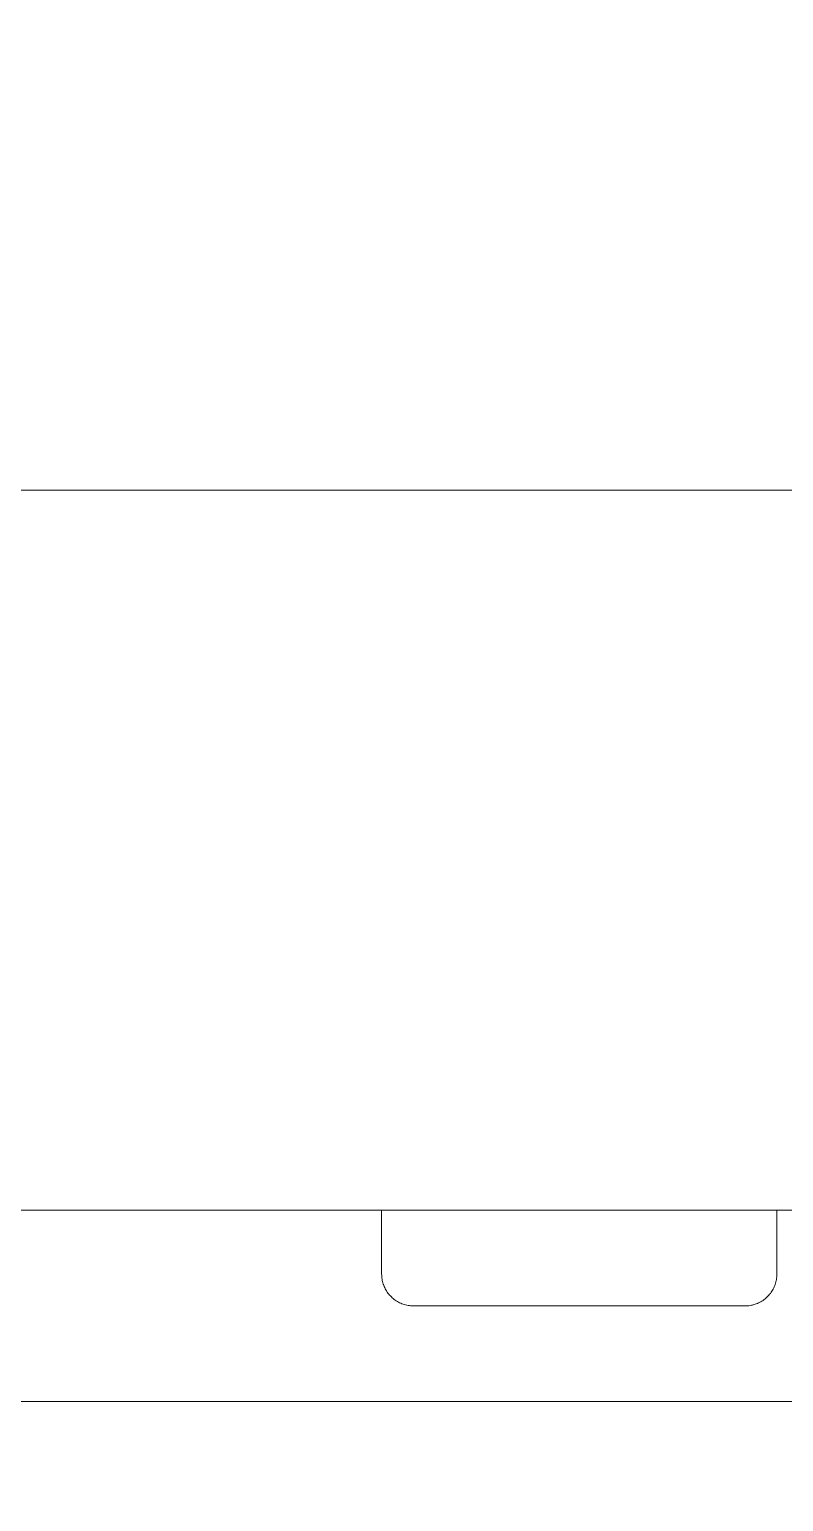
# Model space of a CAD drawing. Header units: metres. Extents: x 13415 to 21618, y 7657 to 10396.
# Drawn here: x 20248.573 to 20250.939, y 8014.333 to 8018.954 of the extents above; entities that cross this region are included whole.
import ezdxf

# ---------------------------------------------------------------- set-up
doc = ezdxf.new("R2010")
doc.units = ezdxf.units.M
doc.header["$LTSCALE"] = 0.2
doc.layers.add('02', color=2, linetype='Continuous')
doc.layers.add('A-GENM', color=2, linetype='Continuous', lineweight=9)

# ---------------------------------------------------------------- blocks, each defined once
blk = doc.blocks.new('chuv')
at = {"layer": 'A-GENM'}
for p, q in [((19980.007, 7552.5926), (19980.007, 7552.3926)), ((19980.007, 7552.5926), (19980.627, 7552.5926)), ((19980.627, 7552.5926), (19981.247, 7552.5926)), ((19981.247, 7552.3926), (19981.247, 7552.5926)), ((19982.5373, 7552.5926), (19981.2885, 7552.5926))]:
    blk.add_line(p, q, dxfattribs=at)
at = {"layer": 'A-GENM', "flags": 128}
for points in [[(19980.627, 7554.8526), (19979.8032, 7554.8526)], [(19979.581, 7554.8526), (19980.4046, 7554.8526), (19980.627, 7554.8526)], [(19980.627, 7554.8526), (19981.4507, 7554.8526), (19982.2732, 7554.8526), (19983.093, 7554.8526), (19983.9089, 7554.8526), (19984.7195, 7554.8526), (19985.5236, 7554.8526), (19986.3199, 7554.8526), (19987.107, 7554.8526), (19987.8838, 7554.8526), (19988.649, 7554.8526), (19989.4013, 7554.8526), (19990.1396, 7554.8526), (19990.8627, 7554.8526), (19991.5694, 7554.8526), (19992.2586, 7554.8526), (19992.9292, 7554.8526)], [(19993.1068, 7554.8526), (19992.4415, 7554.8526), (19991.7572, 7554.8526), (19991.0551, 7554.8526), (19990.3363, 7554.8526), (19989.602, 7554.8526), (19988.8533, 7554.8526), (19988.0915, 7554.8526), (19987.3178, 7554.8526), (19986.5333, 7554.8526), (19985.7394, 7554.8526), (19984.9373, 7554.8526), (19984.1283, 7554.8526), (19983.3137, 7554.8526), (19982.4948, 7554.8526), (19981.6729, 7554.8526), (19980.8494, 7554.8526), (19980.627, 7554.8526)], [(19979.5708, 7552.5926), (19980.4024, 7552.5926), (19980.627, 7552.5926)], [(19980.627, 7552.5926), (19981.4587, 7552.5926), (19982.2892, 7552.5926), (19983.117, 7552.5926), (19983.9408, 7552.5926), (19984.7593, 7552.5926), (19985.5712, 7552.5926), (19986.3752, 7552.5926), (19987.1699, 7552.5926), (19987.9543, 7552.5926), (19988.7269, 7552.5926), (19989.4865, 7552.5926), (19990.232, 7552.5926), (19990.9621, 7552.5926), (19991.6756, 7552.5926), (19992.3715, 7552.5926), (19993.0486, 7552.5926)], [(19980.107, 7552.2926), (19980.103, 7552.2926), (19980.099, 7552.2929), (19980.095, 7552.2933), (19980.091, 7552.2938), (19980.0871, 7552.2946), (19980.0832, 7552.2954), (19980.0793, 7552.2965), (19980.0755, 7552.2976), (19980.0717, 7552.299), (19980.068, 7552.3005), (19980.0644, 7552.3021), (19980.0608, 7552.3039), (19980.0573, 7552.3058), (19980.0538, 7552.3078), (19980.0505, 7552.31), (19980.0472, 7552.3124), (19980.0441, 7552.3148), (19980.041, 7552.3174), (19980.0381, 7552.3201), (19980.0352, 7552.3229), (19980.0325, 7552.3258), (19980.0299, 7552.3289), (19980.0274, 7552.332), (19980.025, 7552.3352), (19980.0228, 7552.3385), (19980.0207, 7552.3419), (19980.0188, 7552.3454), (19980.0169, 7552.349), (19980.0153, 7552.3526), (19980.0137, 7552.3563), (19980.0124, 7552.3601), (19980.0112, 7552.3639), (19980.0101, 7552.3678), (19980.0092, 7552.3716), (19980.0084, 7552.3756), (19980.0078, 7552.3795), (19980.0074, 7552.3835), (19980.0071, 7552.3875), (19980.007, 7552.3915), (19980.007, 7552.3926)], [(19980.107, 7552.2926), (19980.103, 7552.2926), (19980.099, 7552.2929), (19980.095, 7552.2933), (19980.091, 7552.2938), (19980.0871, 7552.2946), (19980.0832, 7552.2954), (19980.0793, 7552.2965), (19980.0755, 7552.2976), (19980.0717, 7552.299), (19980.068, 7552.3005), (19980.0644, 7552.3021), (19980.0608, 7552.3039), (19980.0573, 7552.3058), (19980.0538, 7552.3078), (19980.0505, 7552.31), (19980.0472, 7552.3124), (19980.0441, 7552.3148), (19980.041, 7552.3174), (19980.0381, 7552.3201), (19980.0352, 7552.3229), (19980.0325, 7552.3258), (19980.0299, 7552.3289), (19980.0274, 7552.332), (19980.025, 7552.3352), (19980.0228, 7552.3385), (19980.0207, 7552.3419), (19980.0188, 7552.3454), (19980.0169, 7552.349), (19980.0153, 7552.3526), (19980.0137, 7552.3563), (19980.0124, 7552.3601), (19980.0112, 7552.3639), (19980.0101, 7552.3678), (19980.0092, 7552.3716), (19980.0084, 7552.3756), (19980.0078, 7552.3795), (19980.0074, 7552.3835)], [(19980.107, 7552.2926), (19980.103, 7552.2926), (19980.099, 7552.2929), (19980.095, 7552.2933), (19980.091, 7552.2938), (19980.0871, 7552.2946), (19980.0832, 7552.2954), (19980.0793, 7552.2965), (19980.0755, 7552.2976), (19980.0717, 7552.299), (19980.068, 7552.3005), (19980.0644, 7552.3021), (19980.0608, 7552.3039), (19980.0573, 7552.3058), (19980.0538, 7552.3078), (19980.0505, 7552.31), (19980.0472, 7552.3124), (19980.0441, 7552.3148), (19980.041, 7552.3174), (19980.0381, 7552.3201), (19980.0352, 7552.3229), (19980.0325, 7552.3258), (19980.0299, 7552.3289), (19980.0274, 7552.332), (19980.025, 7552.3352), (19980.0228, 7552.3385), (19980.0207, 7552.3419), (19980.0188, 7552.3454), (19980.0169, 7552.349), (19980.0153, 7552.3526), (19980.0137, 7552.3563), (19980.0124, 7552.3601), (19980.0112, 7552.3639), (19980.0101, 7552.3678), (19980.0092, 7552.3716), (19980.0084, 7552.3756), (19980.0078, 7552.3795), (19980.0074, 7552.3835)], [(19980.107, 7552.2926), (19980.103, 7552.2926), (19980.099, 7552.2929), (19980.095, 7552.2933), (19980.091, 7552.2938), (19980.0871, 7552.2946), (19980.0832, 7552.2954), (19980.0793, 7552.2965), (19980.0755, 7552.2976), (19980.0717, 7552.299), (19980.068, 7552.3005), (19980.0644, 7552.3021), (19980.0608, 7552.3039), (19980.0573, 7552.3058), (19980.0538, 7552.3078), (19980.0505, 7552.31), (19980.0472, 7552.3124), (19980.0441, 7552.3148), (19980.041, 7552.3174), (19980.0381, 7552.3201), (19980.0352, 7552.3229), (19980.0325, 7552.3258), (19980.0299, 7552.3289), (19980.0274, 7552.332), (19980.025, 7552.3352), (19980.0228, 7552.3385), (19980.0207, 7552.3419), (19980.0188, 7552.3454), (19980.0169, 7552.349), (19980.0153, 7552.3526), (19980.0137, 7552.3563), (19980.0124, 7552.3601), (19980.0112, 7552.3639), (19980.0101, 7552.3678), (19980.0092, 7552.3716), (19980.0084, 7552.3756), (19980.0078, 7552.3795), (19980.0074, 7552.3835)], [(19980.107, 7552.2926), (19980.103, 7552.2926), (19980.099, 7552.2929), (19980.095, 7552.2933), (19980.091, 7552.2938), (19980.0871, 7552.2946), (19980.0832, 7552.2954), (19980.0793, 7552.2965), (19980.0755, 7552.2976), (19980.0717, 7552.299), (19980.068, 7552.3005), (19980.0644, 7552.3021), (19980.0608, 7552.3039), (19980.0573, 7552.3058), (19980.0538, 7552.3078), (19980.0505, 7552.31), (19980.0472, 7552.3124), (19980.0441, 7552.3148), (19980.041, 7552.3174), (19980.0381, 7552.3201), (19980.0352, 7552.3229), (19980.0325, 7552.3258), (19980.0299, 7552.3289), (19980.0274, 7552.332), (19980.025, 7552.3352), (19980.0228, 7552.3385), (19980.0207, 7552.3419), (19980.0188, 7552.3454), (19980.0169, 7552.349), (19980.0153, 7552.3526), (19980.0137, 7552.3563), (19980.0124, 7552.3601), (19980.0112, 7552.3639), (19980.0101, 7552.3678), (19980.0092, 7552.3716), (19980.0084, 7552.3756), (19980.0078, 7552.3795), (19980.0074, 7552.3835)], [(19981.247, 7552.3926), (19981.2469, 7552.3886), (19981.2466, 7552.3846), (19981.2462, 7552.3806), (19981.2457, 7552.3766), (19981.245, 7552.3727), (19981.2441, 7552.3688), (19981.2431, 7552.3649), (19981.2419, 7552.3611), (19981.2405, 7552.3573), (19981.2391, 7552.3536), (19981.2374, 7552.35), (19981.2357, 7552.3464), (19981.2337, 7552.3429), (19981.2317, 7552.3394), (19981.2295, 7552.3361), (19981.2272, 7552.3328), (19981.2247, 7552.3297), (19981.2221, 7552.3266), (19981.2194, 7552.3237), (19981.2166, 7552.3208), (19981.2137, 7552.3181), (19981.2107, 7552.3155), (19981.2075, 7552.313), (19981.2043, 7552.3106), (19981.201, 7552.3084), (19981.1976, 7552.3063), (19981.1941, 7552.3044), (19981.1905, 7552.3026), (19981.1869, 7552.3009), (19981.1832, 7552.2994), (19981.1794, 7552.298), (19981.1756, 7552.2968), (19981.1718, 7552.2957), (19981.1679, 7552.2948), (19981.164, 7552.294), (19981.16, 7552.2934), (19981.156, 7552.293), (19981.152, 7552.2927), (19981.148, 7552.2926), (19981.147, 7552.2926)], [(19981.2466, 7552.3846), (19981.2462, 7552.3806), (19981.2457, 7552.3766), (19981.245, 7552.3727), (19981.2441, 7552.3688), (19981.2431, 7552.3649), (19981.2419, 7552.3611), (19981.2405, 7552.3573), (19981.2391, 7552.3536), (19981.2374, 7552.35), (19981.2357, 7552.3464), (19981.2337, 7552.3429), (19981.2317, 7552.3394), (19981.2295, 7552.3361), (19981.2272, 7552.3328), (19981.2247, 7552.3297), (19981.2221, 7552.3266), (19981.2194, 7552.3237), (19981.2166, 7552.3208), (19981.2137, 7552.3181), (19981.2107, 7552.3155), (19981.2075, 7552.313), (19981.2043, 7552.3106), (19981.201, 7552.3084), (19981.1976, 7552.3063), (19981.1941, 7552.3044), (19981.1905, 7552.3026), (19981.1869, 7552.3009), (19981.1832, 7552.2994), (19981.1794, 7552.298), (19981.1756, 7552.2968), (19981.1718, 7552.2957), (19981.1679, 7552.2948), (19981.164, 7552.294), (19981.16, 7552.2934), (19981.156, 7552.293), (19981.152, 7552.2927), (19981.148, 7552.2926), (19981.147, 7552.2926)], [(19981.2466, 7552.3846), (19981.2462, 7552.3806), (19981.2457, 7552.3766), (19981.245, 7552.3727), (19981.2441, 7552.3688), (19981.2431, 7552.3649), (19981.2419, 7552.3611), (19981.2405, 7552.3573), (19981.2391, 7552.3536), (19981.2374, 7552.35), (19981.2357, 7552.3464), (19981.2337, 7552.3429), (19981.2317, 7552.3394), (19981.2295, 7552.3361), (19981.2272, 7552.3328), (19981.2247, 7552.3297), (19981.2221, 7552.3266), (19981.2194, 7552.3237), (19981.2166, 7552.3208), (19981.2137, 7552.3181), (19981.2107, 7552.3155), (19981.2075, 7552.313), (19981.2043, 7552.3106), (19981.201, 7552.3084), (19981.1976, 7552.3063), (19981.1941, 7552.3044), (19981.1905, 7552.3026), (19981.1869, 7552.3009), (19981.1832, 7552.2994), (19981.1794, 7552.298), (19981.1756, 7552.2968), (19981.1718, 7552.2957), (19981.1679, 7552.2948), (19981.164, 7552.294), (19981.16, 7552.2934), (19981.156, 7552.293), (19981.152, 7552.2927), (19981.148, 7552.2926), (19981.147, 7552.2926)], [(19981.2466, 7552.3846), (19981.2462, 7552.3806), (19981.2457, 7552.3766), (19981.245, 7552.3727), (19981.2441, 7552.3688), (19981.2431, 7552.3649), (19981.2419, 7552.3611), (19981.2405, 7552.3573), (19981.2391, 7552.3536), (19981.2374, 7552.35), (19981.2357, 7552.3464), (19981.2337, 7552.3429), (19981.2317, 7552.3394), (19981.2295, 7552.3361), (19981.2272, 7552.3328), (19981.2247, 7552.3297), (19981.2221, 7552.3266), (19981.2194, 7552.3237), (19981.2166, 7552.3208), (19981.2137, 7552.3181), (19981.2107, 7552.3155), (19981.2075, 7552.313), (19981.2043, 7552.3106), (19981.201, 7552.3084), (19981.1976, 7552.3063), (19981.1941, 7552.3044), (19981.1905, 7552.3026), (19981.1869, 7552.3009), (19981.1832, 7552.2994), (19981.1794, 7552.298), (19981.1756, 7552.2968), (19981.1718, 7552.2957), (19981.1679, 7552.2948), (19981.164, 7552.294), (19981.16, 7552.2934), (19981.156, 7552.293), (19981.152, 7552.2927), (19981.148, 7552.2926), (19981.147, 7552.2926)], [(19981.2466, 7552.3846), (19981.2462, 7552.3806), (19981.2457, 7552.3766), (19981.245, 7552.3727), (19981.2441, 7552.3688), (19981.2431, 7552.3649), (19981.2419, 7552.3611), (19981.2405, 7552.3573), (19981.2391, 7552.3536), (19981.2374, 7552.35), (19981.2357, 7552.3464), (19981.2337, 7552.3429), (19981.2317, 7552.3394), (19981.2295, 7552.3361), (19981.2272, 7552.3328), (19981.2247, 7552.3297), (19981.2221, 7552.3266), (19981.2194, 7552.3237), (19981.2166, 7552.3208), (19981.2137, 7552.3181), (19981.2107, 7552.3155), (19981.2075, 7552.313), (19981.2043, 7552.3106), (19981.201, 7552.3084), (19981.1976, 7552.3063), (19981.1941, 7552.3044), (19981.1905, 7552.3026), (19981.1869, 7552.3009), (19981.1832, 7552.2994), (19981.1794, 7552.298), (19981.1756, 7552.2968), (19981.1718, 7552.2957), (19981.1679, 7552.2948), (19981.164, 7552.294), (19981.16, 7552.2934), (19981.156, 7552.293), (19981.152, 7552.2927), (19981.148, 7552.2926), (19981.147, 7552.2926)], [(19980.627, 7552.2926), (19980.6062, 7552.2926), (19980.5854, 7552.2926), (19980.5647, 7552.2926), (19980.5441, 7552.2926), (19980.5236, 7552.2926), (19980.5033, 7552.2926), (19980.4832, 7552.2926), (19980.4634, 7552.2926), (19980.4438, 7552.2926), (19980.4245, 7552.2926), (19980.4055, 7552.2926), (19980.3868, 7552.2926), (19980.3686, 7552.2926), (19980.3507, 7552.2926), (19980.3333, 7552.2926), (19980.3164, 7552.2926), (19980.3, 7552.2926), (19980.2841, 7552.2926), (19980.2687, 7552.2926), (19980.2539, 7552.2926), (19980.2397, 7552.2926), (19980.2262, 7552.2926), (19980.2132, 7552.2926), (19980.201, 7552.2926), (19980.1894, 7552.2926), (19980.1785, 7552.2926), (19980.1683, 7552.2926), (19980.1589, 7552.2926), (19980.1502, 7552.2926), (19980.1423, 7552.2926), (19980.1351, 7552.2926), (19980.1288, 7552.2926), (19980.1232, 7552.2926), (19980.1185, 7552.2926), (19980.1145, 7552.2926), (19980.1114, 7552.2926), (19980.1091, 7552.2926), (19980.1076, 7552.2926), (19980.107, 7552.2926)], [(19980.107, 7552.2926), (19980.1074, 7552.2926), (19980.1086, 7552.2926), (19980.1107, 7552.2926), (19980.1136, 7552.2926), (19980.1173, 7552.2926), (19980.1219, 7552.2926), (19980.1272, 7552.2926), (19980.1334, 7552.2926), (19980.1403, 7552.2926), (19980.148, 7552.2926), (19980.1565, 7552.2926), (19980.1657, 7552.2926), (19980.1757, 7552.2926), (19980.1864, 7552.2926), (19980.1978, 7552.2926), (19980.2099, 7552.2926), (19980.2226, 7552.2926), (19980.236, 7552.2926), (19980.25, 7552.2926), (19980.2647, 7552.2926), (19980.2799, 7552.2926), (19980.2956, 7552.2926), (19980.3119, 7552.2926), (19980.3287, 7552.2926), (19980.346, 7552.2926), (19980.3637, 7552.2926), (19980.3819, 7552.2926), (19980.4004, 7552.2926), (19980.4193, 7552.2926), (19980.4385, 7552.2926), (19980.4581, 7552.2926), (19980.4779, 7552.2926), (19980.4979, 7552.2926), (19980.5181, 7552.2926), (19980.5386, 7552.2926), (19980.5591, 7552.2926), (19980.5798, 7552.2926), (19980.6006, 7552.2926), (19980.6213, 7552.2926), (19980.627, 7552.2926)], [(19980.627, 7552.2926), (19980.6062, 7552.2926), (19980.5854, 7552.2926), (19980.5647, 7552.2926), (19980.5441, 7552.2926), (19980.5236, 7552.2926), (19980.5033, 7552.2926), (19980.4832, 7552.2926), (19980.4634, 7552.2926), (19980.4438, 7552.2926), (19980.4245, 7552.2926), (19980.4055, 7552.2926), (19980.3868, 7552.2926), (19980.3686, 7552.2926), (19980.3507, 7552.2926), (19980.3333, 7552.2926), (19980.3164, 7552.2926), (19980.3, 7552.2926), (19980.2841, 7552.2926), (19980.2687, 7552.2926), (19980.2539, 7552.2926), (19980.2397, 7552.2926), (19980.2262, 7552.2926), (19980.2132, 7552.2926), (19980.201, 7552.2926), (19980.1894, 7552.2926), (19980.1785, 7552.2926), (19980.1683, 7552.2926), (19980.1589, 7552.2926), (19980.1502, 7552.2926), (19980.1423, 7552.2926), (19980.1351, 7552.2926), (19980.1288, 7552.2926), (19980.1232, 7552.2926), (19980.1185, 7552.2926), (19980.1145, 7552.2926), (19980.1114, 7552.2926), (19980.1091, 7552.2926), (19980.1076, 7552.2926), (19980.107, 7552.2926)], [(19980.107, 7552.2926), (19980.1074, 7552.2926), (19980.1086, 7552.2926), (19980.1107, 7552.2926), (19980.1136, 7552.2926), (19980.1173, 7552.2926), (19980.1219, 7552.2926), (19980.1272, 7552.2926), (19980.1334, 7552.2926), (19980.1403, 7552.2926), (19980.148, 7552.2926), (19980.1565, 7552.2926), (19980.1657, 7552.2926), (19980.1757, 7552.2926), (19980.1864, 7552.2926), (19980.1978, 7552.2926), (19980.2099, 7552.2926), (19980.2226, 7552.2926), (19980.236, 7552.2926), (19980.25, 7552.2926), (19980.2647, 7552.2926), (19980.2799, 7552.2926), (19980.2956, 7552.2926), (19980.3119, 7552.2926), (19980.3287, 7552.2926), (19980.346, 7552.2926), (19980.3637, 7552.2926), (19980.3819, 7552.2926), (19980.4004, 7552.2926), (19980.4193, 7552.2926), (19980.4385, 7552.2926), (19980.4581, 7552.2926), (19980.4779, 7552.2926), (19980.4979, 7552.2926), (19980.5181, 7552.2926), (19980.5386, 7552.2926), (19980.5591, 7552.2926), (19980.5798, 7552.2926), (19980.6006, 7552.2926), (19980.6213, 7552.2926), (19980.627, 7552.2926)], [(19980.627, 7552.2926), (19980.6062, 7552.2926), (19980.5854, 7552.2926), (19980.5647, 7552.2926), (19980.5441, 7552.2926), (19980.5236, 7552.2926), (19980.5033, 7552.2926), (19980.4832, 7552.2926), (19980.4634, 7552.2926), (19980.4438, 7552.2926), (19980.4245, 7552.2926), (19980.4055, 7552.2926), (19980.3868, 7552.2926), (19980.3686, 7552.2926), (19980.3507, 7552.2926), (19980.3333, 7552.2926), (19980.3164, 7552.2926), (19980.3, 7552.2926), (19980.2841, 7552.2926), (19980.2687, 7552.2926), (19980.2539, 7552.2926), (19980.2397, 7552.2926), (19980.2262, 7552.2926), (19980.2132, 7552.2926), (19980.201, 7552.2926), (19980.1894, 7552.2926), (19980.1785, 7552.2926), (19980.1683, 7552.2926), (19980.1589, 7552.2926), (19980.1502, 7552.2926), (19980.1423, 7552.2926), (19980.1351, 7552.2926), (19980.1288, 7552.2926), (19980.1232, 7552.2926), (19980.1185, 7552.2926), (19980.1145, 7552.2926), (19980.1114, 7552.2926), (19980.1091, 7552.2926), (19980.1076, 7552.2926), (19980.107, 7552.2926)], [(19980.107, 7552.2926), (19980.1074, 7552.2926), (19980.1086, 7552.2926), (19980.1107, 7552.2926), (19980.1136, 7552.2926), (19980.1173, 7552.2926), (19980.1219, 7552.2926), (19980.1272, 7552.2926), (19980.1334, 7552.2926), (19980.1403, 7552.2926), (19980.148, 7552.2926), (19980.1565, 7552.2926), (19980.1657, 7552.2926), (19980.1757, 7552.2926), (19980.1864, 7552.2926), (19980.1978, 7552.2926), (19980.2099, 7552.2926), (19980.2226, 7552.2926), (19980.236, 7552.2926), (19980.25, 7552.2926), (19980.2647, 7552.2926), (19980.2799, 7552.2926), (19980.2956, 7552.2926), (19980.3119, 7552.2926), (19980.3287, 7552.2926), (19980.346, 7552.2926), (19980.3637, 7552.2926), (19980.3819, 7552.2926), (19980.4004, 7552.2926), (19980.4193, 7552.2926), (19980.4385, 7552.2926), (19980.4581, 7552.2926), (19980.4779, 7552.2926), (19980.4979, 7552.2926), (19980.5181, 7552.2926), (19980.5386, 7552.2926), (19980.5591, 7552.2926), (19980.5798, 7552.2926), (19980.6006, 7552.2926), (19980.6213, 7552.2926), (19980.627, 7552.2926)], [(19980.627, 7552.2926), (19980.6062, 7552.2926), (19980.5854, 7552.2926), (19980.5647, 7552.2926), (19980.5441, 7552.2926), (19980.5236, 7552.2926), (19980.5033, 7552.2926), (19980.4832, 7552.2926), (19980.4634, 7552.2926), (19980.4438, 7552.2926), (19980.4245, 7552.2926), (19980.4055, 7552.2926), (19980.3868, 7552.2926), (19980.3686, 7552.2926), (19980.3507, 7552.2926), (19980.3333, 7552.2926), (19980.3164, 7552.2926), (19980.3, 7552.2926), (19980.2841, 7552.2926), (19980.2687, 7552.2926), (19980.2539, 7552.2926), (19980.2397, 7552.2926), (19980.2262, 7552.2926), (19980.2132, 7552.2926), (19980.201, 7552.2926), (19980.1894, 7552.2926), (19980.1785, 7552.2926), (19980.1683, 7552.2926), (19980.1589, 7552.2926), (19980.1502, 7552.2926), (19980.1423, 7552.2926), (19980.1351, 7552.2926), (19980.1288, 7552.2926), (19980.1232, 7552.2926), (19980.1185, 7552.2926), (19980.1145, 7552.2926), (19980.1114, 7552.2926), (19980.1091, 7552.2926), (19980.1076, 7552.2926), (19980.107, 7552.2926)], [(19980.107, 7552.2926), (19980.1074, 7552.2926), (19980.1086, 7552.2926), (19980.1107, 7552.2926), (19980.1136, 7552.2926), (19980.1173, 7552.2926), (19980.1219, 7552.2926), (19980.1272, 7552.2926), (19980.1334, 7552.2926), (19980.1403, 7552.2926), (19980.148, 7552.2926), (19980.1565, 7552.2926), (19980.1657, 7552.2926), (19980.1757, 7552.2926), (19980.1864, 7552.2926), (19980.1978, 7552.2926), (19980.2099, 7552.2926), (19980.2226, 7552.2926), (19980.236, 7552.2926), (19980.25, 7552.2926), (19980.2647, 7552.2926), (19980.2799, 7552.2926), (19980.2956, 7552.2926), (19980.3119, 7552.2926), (19980.3287, 7552.2926), (19980.346, 7552.2926), (19980.3637, 7552.2926), (19980.3819, 7552.2926), (19980.4004, 7552.2926), (19980.4193, 7552.2926), (19980.4385, 7552.2926), (19980.4581, 7552.2926), (19980.4779, 7552.2926), (19980.4979, 7552.2926), (19980.5181, 7552.2926), (19980.5386, 7552.2926), (19980.5591, 7552.2926), (19980.5798, 7552.2926), (19980.6006, 7552.2926), (19980.6213, 7552.2926), (19980.627, 7552.2926)], [(19980.627, 7552.2926), (19980.6062, 7552.2926), (19980.5854, 7552.2926), (19980.5647, 7552.2926), (19980.5441, 7552.2926), (19980.5236, 7552.2926), (19980.5033, 7552.2926), (19980.4832, 7552.2926), (19980.4634, 7552.2926), (19980.4438, 7552.2926), (19980.4245, 7552.2926), (19980.4055, 7552.2926), (19980.3868, 7552.2926), (19980.3686, 7552.2926), (19980.3507, 7552.2926), (19980.3333, 7552.2926), (19980.3164, 7552.2926), (19980.3, 7552.2926), (19980.2841, 7552.2926), (19980.2687, 7552.2926), (19980.2539, 7552.2926), (19980.2397, 7552.2926), (19980.2262, 7552.2926), (19980.2132, 7552.2926), (19980.201, 7552.2926), (19980.1894, 7552.2926), (19980.1785, 7552.2926), (19980.1683, 7552.2926), (19980.1589, 7552.2926), (19980.1502, 7552.2926), (19980.1423, 7552.2926), (19980.1351, 7552.2926), (19980.1288, 7552.2926), (19980.1232, 7552.2926), (19980.1185, 7552.2926), (19980.1145, 7552.2926), (19980.1114, 7552.2926), (19980.1091, 7552.2926), (19980.1076, 7552.2926), (19980.107, 7552.2926)], [(19980.107, 7552.2926), (19980.1074, 7552.2926), (19980.1086, 7552.2926), (19980.1107, 7552.2926), (19980.1136, 7552.2926), (19980.1173, 7552.2926), (19980.1219, 7552.2926), (19980.1272, 7552.2926), (19980.1334, 7552.2926), (19980.1403, 7552.2926), (19980.148, 7552.2926), (19980.1565, 7552.2926), (19980.1657, 7552.2926), (19980.1757, 7552.2926), (19980.1864, 7552.2926), (19980.1978, 7552.2926), (19980.2099, 7552.2926), (19980.2226, 7552.2926), (19980.236, 7552.2926), (19980.25, 7552.2926), (19980.2647, 7552.2926), (19980.2799, 7552.2926), (19980.2956, 7552.2926), (19980.3119, 7552.2926), (19980.3287, 7552.2926), (19980.346, 7552.2926), (19980.3637, 7552.2926), (19980.3819, 7552.2926), (19980.4004, 7552.2926), (19980.4193, 7552.2926), (19980.4385, 7552.2926), (19980.4581, 7552.2926), (19980.4779, 7552.2926), (19980.4979, 7552.2926), (19980.5181, 7552.2926), (19980.5386, 7552.2926), (19980.5591, 7552.2926), (19980.5798, 7552.2926), (19980.6006, 7552.2926), (19980.6213, 7552.2926), (19980.627, 7552.2926)], [(19980.627, 7552.2926), (19980.6477, 7552.2926), (19980.6685, 7552.2926), (19980.6892, 7552.2926), (19980.7098, 7552.2926), (19980.7303, 7552.2926), (19980.7506, 7552.2926), (19980.7707, 7552.2926), (19980.7905, 7552.2926), (19980.8101, 7552.2926), (19980.8295, 7552.2926), (19980.8484, 7552.2926), (19980.8671, 7552.2926), (19980.8853, 7552.2926), (19980.9032, 7552.2926), (19980.9206, 7552.2926), (19980.9375, 7552.2926), (19980.9539, 7552.2926), (19980.9698, 7552.2926), (19980.9852, 7552.2926), (19981, 7552.2926), (19981.0142, 7552.2926), (19981.0277, 7552.2926), (19981.0407, 7552.2926), (19981.0529, 7552.2926), (19981.0645, 7552.2926), (19981.0754, 7552.2926), (19981.0856, 7552.2926), (19981.095, 7552.2926), (19981.1037, 7552.2926), (19981.1116, 7552.2926), (19981.1188, 7552.2926), (19981.1251, 7552.2926), (19981.1307, 7552.2926), (19981.1354, 7552.2926), (19981.1394, 7552.2926), (19981.1425, 7552.2926), (19981.1448, 7552.2926), (19981.1463, 7552.2926), (19981.1469, 7552.2926)], [(19981.147, 7552.2926), (19981.1465, 7552.2926), (19981.1453, 7552.2926), (19981.1432, 7552.2926), (19981.1403, 7552.2926), (19981.1366, 7552.2926), (19981.132, 7552.2926), (19981.1267, 7552.2926), (19981.1206, 7552.2926), (19981.1136, 7552.2926), (19981.1059, 7552.2926), (19981.0974, 7552.2926), (19981.0882, 7552.2926), (19981.0782, 7552.2926), (19981.0675, 7552.2926), (19981.0561, 7552.2926), (19981.044, 7552.2926), (19981.0313, 7552.2926), (19981.0179, 7552.2926), (19981.0039, 7552.2926), (19980.9892, 7552.2926), (19980.974, 7552.2926), (19980.9583, 7552.2926), (19980.942, 7552.2926), (19980.9252, 7552.2926), (19980.9079, 7552.2926), (19980.8902, 7552.2926), (19980.872, 7552.2926), (19980.8535, 7552.2926), (19980.8346, 7552.2926), (19980.8154, 7552.2926), (19980.7958, 7552.2926), (19980.776, 7552.2926), (19980.756, 7552.2926), (19980.7358, 7552.2926), (19980.7153, 7552.2926), (19980.6948, 7552.2926), (19980.6741, 7552.2926), (19980.6534, 7552.2926), (19980.6326, 7552.2926), (19980.627, 7552.2926)], [(19980.627, 7552.2926), (19980.6477, 7552.2926), (19980.6685, 7552.2926), (19980.6892, 7552.2926), (19980.7098, 7552.2926), (19980.7303, 7552.2926), (19980.7506, 7552.2926), (19980.7707, 7552.2926), (19980.7905, 7552.2926), (19980.8101, 7552.2926), (19980.8295, 7552.2926), (19980.8484, 7552.2926), (19980.8671, 7552.2926), (19980.8853, 7552.2926), (19980.9032, 7552.2926), (19980.9206, 7552.2926), (19980.9375, 7552.2926), (19980.9539, 7552.2926), (19980.9698, 7552.2926), (19980.9852, 7552.2926), (19981, 7552.2926), (19981.0142, 7552.2926), (19981.0277, 7552.2926), (19981.0407, 7552.2926), (19981.0529, 7552.2926), (19981.0645, 7552.2926), (19981.0754, 7552.2926), (19981.0856, 7552.2926), (19981.095, 7552.2926), (19981.1037, 7552.2926), (19981.1116, 7552.2926), (19981.1188, 7552.2926), (19981.1251, 7552.2926), (19981.1307, 7552.2926), (19981.1354, 7552.2926), (19981.1394, 7552.2926), (19981.1425, 7552.2926), (19981.1448, 7552.2926), (19981.1463, 7552.2926), (19981.1469, 7552.2926)], [(19981.147, 7552.2926), (19981.1465, 7552.2926), (19981.1453, 7552.2926), (19981.1432, 7552.2926), (19981.1403, 7552.2926), (19981.1366, 7552.2926), (19981.132, 7552.2926), (19981.1267, 7552.2926), (19981.1206, 7552.2926), (19981.1136, 7552.2926), (19981.1059, 7552.2926), (19981.0974, 7552.2926), (19981.0882, 7552.2926), (19981.0782, 7552.2926), (19981.0675, 7552.2926), (19981.0561, 7552.2926), (19981.044, 7552.2926), (19981.0313, 7552.2926), (19981.0179, 7552.2926), (19981.0039, 7552.2926), (19980.9892, 7552.2926), (19980.974, 7552.2926), (19980.9583, 7552.2926), (19980.942, 7552.2926), (19980.9252, 7552.2926), (19980.9079, 7552.2926), (19980.8902, 7552.2926), (19980.872, 7552.2926), (19980.8535, 7552.2926), (19980.8346, 7552.2926), (19980.8154, 7552.2926), (19980.7958, 7552.2926), (19980.776, 7552.2926), (19980.756, 7552.2926), (19980.7358, 7552.2926), (19980.7153, 7552.2926), (19980.6948, 7552.2926), (19980.6741, 7552.2926), (19980.6534, 7552.2926), (19980.6326, 7552.2926), (19980.627, 7552.2926)], [(19980.627, 7552.2926), (19980.6477, 7552.2926), (19980.6685, 7552.2926), (19980.6892, 7552.2926), (19980.7098, 7552.2926), (19980.7303, 7552.2926), (19980.7506, 7552.2926), (19980.7707, 7552.2926), (19980.7905, 7552.2926), (19980.8101, 7552.2926), (19980.8295, 7552.2926), (19980.8484, 7552.2926), (19980.8671, 7552.2926), (19980.8853, 7552.2926), (19980.9032, 7552.2926), (19980.9206, 7552.2926), (19980.9375, 7552.2926), (19980.9539, 7552.2926), (19980.9698, 7552.2926), (19980.9852, 7552.2926), (19981, 7552.2926), (19981.0142, 7552.2926), (19981.0277, 7552.2926), (19981.0407, 7552.2926), (19981.0529, 7552.2926), (19981.0645, 7552.2926), (19981.0754, 7552.2926), (19981.0856, 7552.2926), (19981.095, 7552.2926), (19981.1037, 7552.2926), (19981.1116, 7552.2926), (19981.1188, 7552.2926), (19981.1251, 7552.2926), (19981.1307, 7552.2926), (19981.1354, 7552.2926), (19981.1394, 7552.2926), (19981.1425, 7552.2926), (19981.1448, 7552.2926), (19981.1463, 7552.2926), (19981.1469, 7552.2926)], [(19981.147, 7552.2926), (19981.1465, 7552.2926), (19981.1453, 7552.2926), (19981.1432, 7552.2926), (19981.1403, 7552.2926), (19981.1366, 7552.2926), (19981.132, 7552.2926), (19981.1267, 7552.2926), (19981.1206, 7552.2926), (19981.1136, 7552.2926), (19981.1059, 7552.2926), (19981.0974, 7552.2926), (19981.0882, 7552.2926), (19981.0782, 7552.2926), (19981.0675, 7552.2926), (19981.0561, 7552.2926), (19981.044, 7552.2926), (19981.0313, 7552.2926), (19981.0179, 7552.2926), (19981.0039, 7552.2926), (19980.9892, 7552.2926), (19980.974, 7552.2926), (19980.9583, 7552.2926), (19980.942, 7552.2926), (19980.9252, 7552.2926), (19980.9079, 7552.2926), (19980.8902, 7552.2926), (19980.872, 7552.2926), (19980.8535, 7552.2926), (19980.8346, 7552.2926), (19980.8154, 7552.2926), (19980.7958, 7552.2926), (19980.776, 7552.2926), (19980.756, 7552.2926), (19980.7358, 7552.2926), (19980.7153, 7552.2926), (19980.6948, 7552.2926), (19980.6741, 7552.2926), (19980.6534, 7552.2926), (19980.6326, 7552.2926), (19980.627, 7552.2926)], [(19980.627, 7552.2926), (19980.6477, 7552.2926), (19980.6685, 7552.2926), (19980.6892, 7552.2926), (19980.7098, 7552.2926), (19980.7303, 7552.2926), (19980.7506, 7552.2926), (19980.7707, 7552.2926), (19980.7905, 7552.2926), (19980.8101, 7552.2926), (19980.8295, 7552.2926), (19980.8484, 7552.2926), (19980.8671, 7552.2926), (19980.8853, 7552.2926), (19980.9032, 7552.2926), (19980.9206, 7552.2926), (19980.9375, 7552.2926), (19980.9539, 7552.2926), (19980.9698, 7552.2926), (19980.9852, 7552.2926), (19981, 7552.2926), (19981.0142, 7552.2926), (19981.0277, 7552.2926), (19981.0407, 7552.2926), (19981.0529, 7552.2926), (19981.0645, 7552.2926), (19981.0754, 7552.2926), (19981.0856, 7552.2926), (19981.095, 7552.2926), (19981.1037, 7552.2926), (19981.1116, 7552.2926), (19981.1188, 7552.2926), (19981.1251, 7552.2926), (19981.1307, 7552.2926), (19981.1354, 7552.2926), (19981.1394, 7552.2926), (19981.1425, 7552.2926), (19981.1448, 7552.2926), (19981.1463, 7552.2926), (19981.1469, 7552.2926)], [(19981.147, 7552.2926), (19981.1465, 7552.2926), (19981.1453, 7552.2926), (19981.1432, 7552.2926), (19981.1403, 7552.2926), (19981.1366, 7552.2926), (19981.132, 7552.2926), (19981.1267, 7552.2926), (19981.1206, 7552.2926), (19981.1136, 7552.2926), (19981.1059, 7552.2926), (19981.0974, 7552.2926), (19981.0882, 7552.2926), (19981.0782, 7552.2926), (19981.0675, 7552.2926), (19981.0561, 7552.2926), (19981.044, 7552.2926), (19981.0313, 7552.2926), (19981.0179, 7552.2926), (19981.0039, 7552.2926), (19980.9892, 7552.2926), (19980.974, 7552.2926), (19980.9583, 7552.2926), (19980.942, 7552.2926), (19980.9252, 7552.2926), (19980.9079, 7552.2926), (19980.8902, 7552.2926), (19980.872, 7552.2926), (19980.8535, 7552.2926), (19980.8346, 7552.2926), (19980.8154, 7552.2926), (19980.7958, 7552.2926), (19980.776, 7552.2926), (19980.756, 7552.2926), (19980.7358, 7552.2926), (19980.7153, 7552.2926), (19980.6948, 7552.2926), (19980.6741, 7552.2926), (19980.6534, 7552.2926), (19980.6326, 7552.2926), (19980.627, 7552.2926)], [(19980.627, 7552.2926), (19980.6477, 7552.2926), (19980.6685, 7552.2926), (19980.6892, 7552.2926), (19980.7098, 7552.2926), (19980.7303, 7552.2926), (19980.7506, 7552.2926), (19980.7707, 7552.2926), (19980.7905, 7552.2926), (19980.8101, 7552.2926), (19980.8295, 7552.2926), (19980.8484, 7552.2926), (19980.8671, 7552.2926), (19980.8853, 7552.2926), (19980.9032, 7552.2926), (19980.9206, 7552.2926), (19980.9375, 7552.2926), (19980.9539, 7552.2926), (19980.9698, 7552.2926), (19980.9852, 7552.2926), (19981, 7552.2926), (19981.0142, 7552.2926), (19981.0277, 7552.2926), (19981.0407, 7552.2926), (19981.0529, 7552.2926), (19981.0645, 7552.2926), (19981.0754, 7552.2926), (19981.0856, 7552.2926), (19981.095, 7552.2926), (19981.1037, 7552.2926), (19981.1116, 7552.2926), (19981.1188, 7552.2926), (19981.1251, 7552.2926), (19981.1307, 7552.2926), (19981.1354, 7552.2926), (19981.1394, 7552.2926), (19981.1425, 7552.2926), (19981.1448, 7552.2926), (19981.1463, 7552.2926), (19981.1469, 7552.2926)], [(19981.147, 7552.2926), (19981.1465, 7552.2926), (19981.1453, 7552.2926), (19981.1432, 7552.2926), (19981.1403, 7552.2926), (19981.1366, 7552.2926), (19981.132, 7552.2926), (19981.1267, 7552.2926), (19981.1206, 7552.2926), (19981.1136, 7552.2926), (19981.1059, 7552.2926), (19981.0974, 7552.2926), (19981.0882, 7552.2926), (19981.0782, 7552.2926), (19981.0675, 7552.2926), (19981.0561, 7552.2926), (19981.044, 7552.2926), (19981.0313, 7552.2926), (19981.0179, 7552.2926), (19981.0039, 7552.2926), (19980.9892, 7552.2926), (19980.974, 7552.2926), (19980.9583, 7552.2926), (19980.942, 7552.2926), (19980.9252, 7552.2926), (19980.9079, 7552.2926), (19980.8902, 7552.2926), (19980.872, 7552.2926), (19980.8535, 7552.2926), (19980.8346, 7552.2926), (19980.8154, 7552.2926), (19980.7958, 7552.2926), (19980.776, 7552.2926), (19980.756, 7552.2926), (19980.7358, 7552.2926), (19980.7153, 7552.2926), (19980.6948, 7552.2926), (19980.6741, 7552.2926), (19980.6534, 7552.2926), (19980.6326, 7552.2926), (19980.627, 7552.2926)], [(19980.627, 7551.9926), (19980.379, 7551.9926), (19980.1315, 7551.9926), (19979.8847, 7551.9926)], [(19979.8183, 7551.9926), (19980.0648, 7551.9926), (19980.3122, 7551.9926), (19980.56, 7551.9926), (19980.627, 7551.9926)], [(19980.627, 7551.9926), (19980.8749, 7551.9926), (19981.1224, 7551.9926), (19981.3692, 7551.9926), (19981.6147, 7551.9926), (19981.8587, 7551.9926), (19982.1007, 7551.9926), (19982.3404, 7551.9926), (19982.5773, 7551.9926)], [(19982.4046, 7551.9926), (19982.1656, 7551.9926), (19981.9242, 7551.9926), (19981.6808, 7551.9926), (19981.4356, 7551.9926), (19981.1891, 7551.9926), (19980.9418, 7551.9926), (19980.6939, 7551.9926), (19980.627, 7551.9926)]]:
    blk.add_lwpolyline(points, dxfattribs=at)

msp = doc.modelspace()

# ---------------------------------------------------------------- hatches: boundary and pattern name
at = {"layer": '02'}
h = msp.add_hatch(dxfattribs=at)
h.set_pattern_fill('ANSI35', color=1, scale=3.5)
h.set_pattern_definition([(45, (-4883.862, 1667.13), (-15.715448, 15.715448), []), (45, (-4868.147, 1667.13), (-15.715448, 15.715448), [27.78125, -5.55625, 0, -5.55625])])
h.paths.add_polyline_path([(20134.3479, 8060.2069), (20080.3479, 8060.2069), (20080.3479, 8006.2069), (20134.3479, 8006.2069)])
h.paths.add_polyline_path([(20289.3479, 8060.2069), (20235.3479, 8060.2069), (20235.3479, 8006.2069), (20289.3479, 8006.2069)])

# ---------------------------------------------------------------- block references
at = {"layer": '02', "linetype": 'ByBlock', "xscale": -1}
msp.add_blockref('chuv', (40230.9249, 462.6544), dxfattribs=at)

doc.saveas('drawing.dxf')
